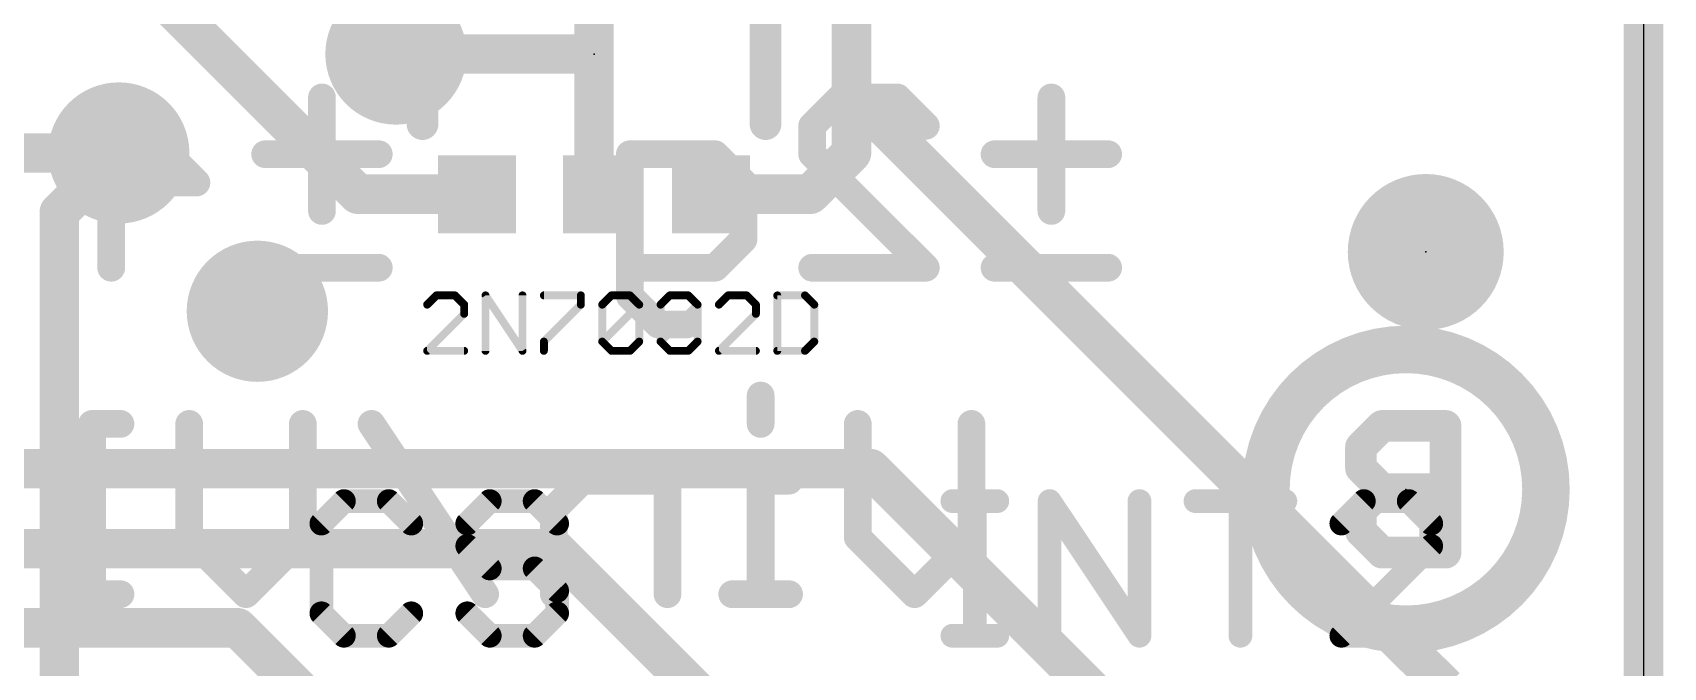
# Model space of a CAD drawing. Extents: x -8.7 to 32.1, y -4.6 to 25.2.
# Drawn here: x 15.07 to 25.53, y 3.68 to 7.76 of the extents above; entities that cross this region are included whole.
import ezdxf

# ---------------------------------------------------------------- set-up
doc = ezdxf.new("R2010")
doc.units = 0
for name, color, linetype in [('1', 12, 'CONTINUOUS'), ('16', 5, 'CONTINUOUS'), ('18', 110, 'CONTINUOUS'), ('20', 53, 'CONTINUOUS'), ('21', 40, 'CONTINUOUS'), ('22', 6, 'CONTINUOUS'), ('23', 53, 'CONTINUOUS'), ('24', 53, 'CONTINUOUS'), ('27', 4, 'CONTINUOUS')]:
    doc.layers.add(name, color=color, linetype=linetype)

# ---------------------------------------------------------------- blocks, each defined once
blk = doc.blocks.new('RECT')
blk.add_solid([(-0.5, -0.5), (0.5, -0.5), (-0.5, 0.5), (0.5, 0.5)])
blk = doc.blocks.new('PIE')
at = {"const_width": 0.5}
blk.add_lwpolyline([(0, -0.25, 1), (0, 0.25, 1), (0, -0.25)], format="xyb", dxfattribs=at)
blk = doc.blocks.new('ROUNDV')
at = {"const_width": 0.5}
blk.add_lwpolyline([(0, -0.25, 1), (0, 0.25, 1), (0, -0.25)], format="xyb", dxfattribs=at)

msp = doc.modelspace()

# ---------------------------------------------------------------- linework, layer by layer
at = {"layer": '1', "const_width": 0.254}
for points in [[(25.4, 17.78), (25.4, 0)], [(20.32, 7.366), (20.32, 9.398)], [(18.669, 8.52), (18.669, 7.62)], [(17.156, 6.72), (15.494, 8.382)], [(18.669, 7.62), (17.399, 7.62)], [(18.669, 7.62), (18.669, 6.72)], [(20.32, 6.985), (20.32, 7.366)], [(24.13, 3.556), (20.32, 7.366)], [(14.312, 6.985), (15.621, 6.985)], [(20.055, 6.72), (20.32, 6.985)], [(17.919, 6.72), (17.156, 6.72)], [(19.419, 6.72), (20.055, 6.72)], [(20.4412, 4.9588), (12.4518, 4.9588)], [(20.4412, 4.9588), (22.86, 2.54)], [(18.415, 4.445), (11.938, 4.445)], [(18.415, 4.445), (20.32, 2.54)], [(16.383, 3.937), (10.541, 3.937)], [(16.383, 3.937), (17.78, 2.54)], [(24.13, 3.556), (24.13, 1.905)]]:
    msp.add_lwpolyline(points, dxfattribs=at)
at = {"layer": '1', "const_width": 0.127}
for points in [[(17.399, 7.6835, 1), (17.399, 7.5565)], [(18.7325, 7.62, 1), (18.6055, 7.62)], [(18.669, 7.5565, 1), (18.669, 7.6835)], [(18.6055, 7.62, 1), (18.7325, 7.62)], [(20.3835, 7.366, 1), (20.2565, 7.366)], [(20.3649, 7.4109, 1), (20.2751, 7.3211)], [(20.2565, 7.366, 1), (20.3835, 7.366)], [(15.621, 6.9215, 1), (15.621, 7.0485)], [(20.3649, 6.9401, 1), (20.2751, 7.0299)], [(20.2565, 6.985, 1), (20.3835, 6.985)], [(17.156, 6.7835, 1), (17.156, 6.6565)], [(17.1111, 6.6751, 1), (17.2009, 6.7649)], [(17.919, 6.6565, 1), (17.919, 6.7835)], [(19.419, 6.7835, 1), (19.419, 6.6565)], [(20.0101, 6.7649, 1), (20.0999, 6.6751)], [(20.055, 6.6565, 1), (20.055, 6.7835)], [(18.6055, 6.72, 1), (18.7325, 6.72)], [(20.4861, 5.0037, 1), (20.3963, 4.9139)], [(20.4412, 4.8953, 1), (20.4412, 5.0223)], [(18.4599, 4.4899, 1), (18.3701, 4.4001)], [(18.415, 4.3815, 1), (18.415, 4.5085)], [(16.4279, 3.9819, 1), (16.3381, 3.8921)], [(16.383, 3.8735, 1), (16.383, 4.0005)]]:
    msp.add_lwpolyline(points, format="xyb", dxfattribs=at)
at = {"layer": '16', "const_width": 0.254}
for points in [[(25.4, 17.78), (25.4, 0)], [(17.907, 8.128), (17.399, 7.62)], [(15.621, 6.985), (15.24, 6.604)], [(15.24, 6.604), (15.24, 2.54)]]:
    msp.add_lwpolyline(points, dxfattribs=at)
at = {"layer": '16', "const_width": 0.127}
for points in [[(17.3541, 7.6649, 1), (17.4439, 7.5751)], [(15.6659, 6.9401, 1), (15.5761, 7.0299)], [(15.3035, 6.604, 1), (15.1765, 6.604)], [(15.1951, 6.6489, 1), (15.2849, 6.5591)]]:
    msp.add_lwpolyline(points, format="xyb", dxfattribs=at)
at = {"layer": '20'}
msp.add_line((25.4, 15.24), (25.4, 2.54), dxfattribs=at)
at = {"layer": '21'}
for points, const_width in [([(17.569, 7.17), (17.569, 8.07)], 0.2032), ([(19.769, 7.17), (19.769, 8.07)], 0.2032), ([(17.0647, 4.7505), (16.9207, 4.6065)], 0.1524), ([(17.3529, 4.7505), (17.0647, 4.7505)], 0.1524), ([(17.4969, 4.6065), (17.3529, 4.7505)], 0.1524), ([(18.0003, 4.7505), (17.8562, 4.6065)], 0.1524), ([(18.2884, 4.7505), (18.0003, 4.7505)], 0.1524), ([(18.4324, 4.6065), (18.2884, 4.7505)], 0.1524), ([(20.9671, 4.7505), (21.2552, 4.7505)], 0.1524), ([(21.1111, 3.8862), (21.1111, 4.7505)], 0.1524), ([(21.5908, 3.8862), (21.5908, 4.7505)], 0.1524), ([(21.5908, 4.7505), (22.167, 3.8862)], 0.1524), ([(22.167, 3.8862), (22.167, 4.7505)], 0.1524), ([(22.5263, 4.7505), (23.1025, 4.7505)], 0.1524), ([(22.8144, 3.8862), (22.8144, 4.7505)], 0.1524), ([(23.6059, 4.7505), (23.4618, 4.6065)], 0.1524), ([(23.894, 4.7505), (23.6059, 4.7505)], 0.1524), ([(24.038, 4.6065), (23.894, 4.7505)], 0.1524), ([(16.9207, 4.6065), (16.9207, 4.0303)], 0.1524), ([(17.8562, 4.6065), (17.8562, 4.4624)], 0.1524), ([(24.038, 4.4624), (24.038, 4.6065)], 0.1524), ([(17.8562, 4.4624), (18.0003, 4.3184)], 0.1524), ([(23.4618, 3.8862), (24.038, 4.4624)], 0.1524), ([(18.0003, 4.3184), (18.2884, 4.3184)], 0.1524), ([(18.2884, 4.3184), (18.4324, 4.1743)], 0.1524), ([(18.4324, 4.1743), (18.4324, 4.0303)], 0.1524), ([(16.9207, 4.0303), (17.0647, 3.8862)], 0.1524), ([(17.3529, 3.8862), (17.4969, 4.0303)], 0.1524), ([(18.0003, 3.8862), (17.8562, 4.0303)], 0.1524), ([(18.4324, 4.0303), (18.2884, 3.8862)], 0.1524), ([(17.0647, 3.8862), (17.3529, 3.8862)], 0.1524), ([(18.2884, 3.8862), (18.0003, 3.8862)], 0.1524), ([(20.9671, 3.8862), (21.2552, 3.8862)], 0.1524), ([(24.038, 3.8862), (23.4618, 3.8862)], 0.1524)]:
    msp.add_lwpolyline(points, dxfattribs=dict(at, const_width=const_width))
for points, const_width in [([(17.5182, 7.17, 1), (17.6198, 7.17)], 0.1016), ([(19.7182, 7.17, 1), (19.8198, 7.17)], 0.1016), ([(17.0647, 4.7886, 1), (17.0647, 4.7124)], 0.0762), ([(17.0917, 4.7236, 1), (17.0378, 4.7775)], 0.0762), ([(17.3798, 4.7775, 1), (17.3259, 4.7236)], 0.0762), ([(17.3529, 4.7124, 1), (17.3529, 4.7886)], 0.0762), ([(18.0003, 4.7886, 1), (18.0003, 4.7124)], 0.0762), ([(18.0272, 4.7236, 1), (17.9733, 4.7775)], 0.0762), ([(18.3153, 4.7775, 1), (18.2614, 4.7236)], 0.0762), ([(18.2884, 4.7124, 1), (18.2884, 4.7886)], 0.0762), ([(20.9671, 4.7886, 1), (20.9671, 4.7124)], 0.0762), ([(21.1492, 4.7505, 1), (21.073, 4.7505)], 0.0762), ([(21.2552, 4.7124, 1), (21.2552, 4.7886)], 0.0762), ([(21.6225, 4.7717, 1), (21.5591, 4.7294)], 0.0762), ([(21.6289, 4.7505, 1), (21.5527, 4.7505)], 0.0762), ([(22.2051, 4.7505, 1), (22.1289, 4.7505)], 0.0762), ([(22.5263, 4.7886, 1), (22.5263, 4.7124)], 0.0762), ([(22.8525, 4.7505, 1), (22.7763, 4.7505)], 0.0762), ([(23.1025, 4.7124, 1), (23.1025, 4.7886)], 0.0762), ([(23.6059, 4.7886, 1), (23.6059, 4.7124)], 0.0762), ([(23.6328, 4.7236, 1), (23.5789, 4.7775)], 0.0762), ([(23.9209, 4.7775, 1), (23.867, 4.7236)], 0.0762), ([(23.894, 4.7124, 1), (23.894, 4.7886)], 0.0762), ([(16.8937, 4.6334, 1), (16.9476, 4.5795)], 0.0762), ([(16.9588, 4.6065, 1), (16.8826, 4.6065)], 0.0762), ([(17.47, 4.5795, 1), (17.5238, 4.6334)], 0.0762), ([(17.8943, 4.6065, 1), (17.8181, 4.6065)], 0.0762), ([(17.8293, 4.6334, 1), (17.8831, 4.5795)], 0.0762), ([(18.4055, 4.5795, 1), (18.4594, 4.6334)], 0.0762), ([(23.4349, 4.6334, 1), (23.4887, 4.5795)], 0.0762), ([(24.0761, 4.6065, 1), (23.9999, 4.6065)], 0.0762), ([(24.0111, 4.5795, 1), (24.065, 4.6334)], 0.0762), ([(17.8831, 4.4894, 1), (17.8293, 4.4355)], 0.0762), ([(17.8181, 4.4624, 1), (17.8943, 4.4624)], 0.0762), ([(23.9999, 4.4624, 1), (24.0761, 4.4624)], 0.0762), ([(24.065, 4.4355, 1), (24.0111, 4.4894)], 0.0762), ([(18.0003, 4.3565, 1), (18.0003, 4.2803)], 0.0762), ([(18.3153, 4.3453, 1), (18.2614, 4.2914)], 0.0762), ([(18.2884, 4.2803, 1), (18.2884, 4.3565)], 0.0762), ([(17.9733, 4.2914, 1), (18.0272, 4.3453)], 0.0762), ([(18.4705, 4.1743, 1), (18.3943, 4.1743)], 0.0762), ([(18.4055, 4.1474, 1), (18.4594, 4.2013)], 0.0762), ([(16.9476, 4.0572, 1), (16.8937, 4.0033)], 0.0762), ([(17.5238, 4.0033, 1), (17.47, 4.0572)], 0.0762), ([(17.8831, 4.0572, 1), (17.8293, 4.0033)], 0.0762), ([(18.4594, 4.0033, 1), (18.4055, 4.0572)], 0.0762), ([(16.8826, 4.0303, 1), (16.9588, 4.0303)], 0.0762), ([(18.3943, 4.0303, 1), (18.4705, 4.0303)], 0.0762), ([(17.0647, 3.9243, 1), (17.0647, 3.8481)], 0.0762), ([(17.0378, 3.8593, 1), (17.0917, 3.9131)], 0.0762), ([(17.3259, 3.9131, 1), (17.3798, 3.8593)], 0.0762), ([(17.3529, 3.8481, 1), (17.3529, 3.9243)], 0.0762), ([(18.0003, 3.9243, 1), (18.0003, 3.8481)], 0.0762), ([(17.9733, 3.8593, 1), (18.0272, 3.9131)], 0.0762), ([(18.2614, 3.9131, 1), (18.3153, 3.8593)], 0.0762), ([(18.2884, 3.8481, 1), (18.2884, 3.9243)], 0.0762), ([(20.9671, 3.9243, 1), (20.9671, 3.8481)], 0.0762), ([(21.073, 3.8862, 1), (21.1492, 3.8862)], 0.0762), ([(21.2552, 3.8481, 1), (21.2552, 3.9243)], 0.0762), ([(21.5527, 3.8862, 1), (21.6289, 3.8862)], 0.0762), ([(22.1289, 3.8862, 1), (22.2051, 3.8862)], 0.0762), ([(22.1353, 3.8651, 1), (22.1987, 3.9073)], 0.0762), ([(22.7763, 3.8862, 1), (22.8525, 3.8862)], 0.0762), ([(23.4618, 3.9243, 1), (23.4618, 3.8481)], 0.0762), ([(23.4349, 3.9131, 1), (23.4887, 3.8593)], 0.0762), ([(24.038, 3.8481, 1), (24.038, 3.9243)], 0.0762)]:
    msp.add_lwpolyline(points, format="xyb", dxfattribs=dict(at, const_width=const_width))
at = {"layer": '22'}
for points, const_width in [([(15.6042, 7.373, 1), (15.5413, 7.3101)], 0.0889), ([(15.6172, 7.3415, 1), (15.5283, 7.3415)], 0.0889), ([(16.9688, 7.3415, 1), (16.8799, 7.3415)], 0.0889), ([(20.2503, 7.386, 1), (20.2503, 7.2971)], 0.0889), ([(20.2818, 7.3101, 1), (20.2189, 7.373)], 0.0889), ([(20.6461, 7.373, 1), (20.5833, 7.3101)], 0.0889), ([(20.6147, 7.2971, 1), (20.6147, 7.386)], 0.0889), ([(21.6464, 7.3415, 1), (21.5575, 7.3415)], 0.0889), ([(20.0367, 7.1908, 1), (20.0996, 7.1279)], 0.0889), ([(20.1126, 7.1593, 1), (20.0237, 7.1593)], 0.0889), ([(20.7655, 7.1279, 1), (20.8283, 7.1908)], 0.0889), ([(16.56, 7.0216, 1), (16.56, 6.9327)], 0.0889), ([(17.2887, 6.9327, 1), (17.2887, 7.0216)], 0.0889), ([(18.9432, 6.9772, 1), (18.8543, 6.9772)], 0.0889), ([(18.8987, 7.0216, 1), (18.8987, 6.9327)], 0.0889), ([(19.4767, 7.0086, 1), (19.4139, 6.9457)], 0.0889), ([(19.4453, 6.9327, 1), (19.4453, 7.0216)], 0.0889), ([(20.0996, 7.0086, 1), (20.0367, 6.9457)], 0.0889), ([(20.0237, 6.9772, 1), (20.1126, 6.9772)], 0.0889), ([(21.2375, 7.0216, 1), (21.2375, 6.9327)], 0.0889), ([(21.9663, 6.9327, 1), (21.9663, 7.0216)], 0.0889), ([(15.3906, 6.8394, 1), (15.3906, 6.7505)], 0.0889), ([(16.0879, 6.7635, 1), (16.1507, 6.8264)], 0.0889), ([(16.1193, 6.7505, 1), (16.1193, 6.8394)], 0.0889), ([(19.672, 6.795, 1), (19.5831, 6.795)], 0.0889), ([(19.5961, 6.7635, 1), (19.6589, 6.8264)], 0.0889), ([(16.8799, 6.6128, 1), (16.9688, 6.6128)], 0.0889), ([(21.5575, 6.6128, 1), (21.6464, 6.6128)], 0.0889), ([(19.6589, 6.3992, 1), (19.5961, 6.462)], 0.0889), ([(19.5831, 6.4306, 1), (19.672, 6.4306)], 0.0889), ([(15.5283, 6.2484, 1), (15.6172, 6.2484)], 0.0889), ([(16.56, 6.2929, 1), (16.56, 6.2039)], 0.0889), ([(17.2887, 6.2039, 1), (17.2887, 6.2929)], 0.0889), ([(18.8987, 6.2929, 1), (18.8987, 6.2039)], 0.0889), ([(19.4139, 6.2798, 1), (19.4767, 6.217)], 0.0889), ([(19.4453, 6.2039, 1), (19.4453, 6.2929)], 0.0889), ([(20.0681, 6.2929, 1), (20.0681, 6.2039)], 0.0889), ([(20.7655, 6.217, 1), (20.8283, 6.2798)], 0.0889), ([(20.7969, 6.2039, 1), (20.7969, 6.2929)], 0.0889), ([(21.2375, 6.2929, 1), (21.2375, 6.2039)], 0.0889), ([(21.9663, 6.2039, 1), (21.9663, 6.2929)], 0.0889), ([(18.8543, 6.0662, 1), (18.9432, 6.0662)], 0.0889), ([(18.9302, 6.0976, 1), (18.8673, 6.0348)], 0.0889), ([(19.0809, 5.9285, 1), (19.0809, 5.8396)], 0.0889), ([(19.2631, 5.8396, 1), (19.2631, 5.9285)], 0.0889), ([(19.0495, 5.8526, 1), (19.1124, 5.9155)], 0.0889), ([(23.876, 3.928, 1), (23.876, 5.724, 1), (23.876, 3.928)], 0.3048), ([(19.7821, 5.4282, 1), (19.6932, 5.4282)], 0.0889), ([(15.4499, 5.2905, 1), (15.4499, 5.2016)], 0.0889), ([(15.4943, 5.246, 1), (15.4054, 5.246)], 0.0889), ([(15.6321, 5.2016, 1), (15.6321, 5.2905)], 0.0889), ([(16.1172, 5.246, 1), (16.0283, 5.246)], 0.0889), ([(16.8459, 5.246, 1), (16.757, 5.246)], 0.0889), ([(17.2791, 5.2707, 1), (17.2051, 5.2214)], 0.0889), ([(20.4049, 5.246, 1), (20.316, 5.246)], 0.0889), ([(21.1337, 5.246, 1), (21.0448, 5.246)], 0.0889), ([(23.7233, 5.2839, 1), (23.7233, 5.1823)], 0.1016), ([(23.7592, 5.1972, 1), (23.6873, 5.269)], 0.1016), ([(24.1808, 5.2331, 1), (24.0792, 5.2331)], 0.1016), ([(24.13, 5.1823, 1), (24.13, 5.2839)], 0.1016), ([(19.6932, 5.246, 1), (19.7821, 5.246)], 0.0889), ([(23.6385, 5.0975, 1), (23.5369, 5.0975)], 0.1016), ([(23.5518, 5.1334, 1), (23.6236, 5.0616)], 0.1016), ([(23.6236, 4.9978, 1), (23.5518, 4.926)], 0.1016), ([(18.5937, 4.9261, 1), (18.5937, 4.8372)], 0.0889), ([(18.6251, 4.8502, 1), (18.5623, 4.9131)], 0.0889), ([(19.1847, 4.8817, 1), (19.0958, 4.8817)], 0.0889), ([(19.1403, 4.8372, 1), (19.1403, 4.9261)], 0.0889), ([(19.7377, 4.9261, 1), (19.7377, 4.8372)], 0.0889), ([(19.7821, 4.8817, 1), (19.6932, 4.8817)], 0.0889), ([(19.9198, 4.8372, 1), (19.9198, 4.9261)], 0.0889), ([(23.5369, 4.9619, 1), (23.6385, 4.9619)], 0.1016), ([(23.7233, 4.8771, 1), (23.7233, 4.7755)], 0.1016), ([(23.7592, 4.7904, 1), (23.6873, 4.8623)], 0.1016), ([(24.13, 4.7755, 1), (24.13, 4.8771)], 0.1016), ([(23.6873, 4.7904, 1), (23.7592, 4.8623)], 0.1016), ([(18.4559, 4.6995, 1), (18.367, 4.6995)], 0.0889), ([(18.3801, 4.7309, 1), (18.4429, 4.668)], 0.0889), ([(23.6385, 4.6908, 1), (23.5369, 4.6908)], 0.1016), ([(23.5518, 4.7267, 1), (23.6236, 4.6548)], 0.1016), ([(16.1041, 4.5487, 1), (16.0413, 4.4858)], 0.0889), ([(16.8329, 4.4858, 1), (16.77, 4.5487)], 0.0889), ([(20.3919, 4.5487, 1), (20.3291, 4.4858)], 0.0889), ([(21.1207, 4.4858, 1), (21.0578, 4.5487)], 0.0889), ([(23.6236, 4.5911, 1), (23.5518, 4.5193)], 0.1016), ([(23.5369, 4.5552, 1), (23.6385, 4.5552)], 0.1016), ([(16.0283, 4.5173, 1), (16.1172, 4.5173)], 0.0889), ([(16.757, 4.5173, 1), (16.8459, 4.5173)], 0.0889), ([(20.316, 4.5173, 1), (20.4049, 4.5173)], 0.0889), ([(21.0448, 4.5173, 1), (21.1337, 4.5173)], 0.0889), ([(23.7233, 4.4704, 1), (23.7233, 4.3688)], 0.1016), ([(23.6873, 4.3837, 1), (23.7592, 4.4555)], 0.1016), ([(24.13, 4.3688, 1), (24.13, 4.4704)], 0.1016), ([(24.0792, 4.4196, 1), (24.1808, 4.4196)], 0.1016), ([(15.2677, 4.1974, 1), (15.2677, 4.1084)], 0.0889), ([(15.4054, 4.1529, 1), (15.4943, 4.1529)], 0.0889), ([(15.6321, 4.1084, 1), (15.6321, 4.1974)], 0.0889), ([(16.4057, 4.1843, 1), (16.4685, 4.1215)], 0.0889), ([(16.4057, 4.1215, 1), (16.4685, 4.1843)], 0.0889), ([(17.9339, 4.1282, 1), (18.0078, 4.1776)], 0.0889), ([(18.367, 4.1529, 1), (18.4559, 4.1529)], 0.0889), ([(19.0958, 4.1529, 1), (19.1847, 4.1529)], 0.0889), ([(19.5555, 4.1974, 1), (19.5555, 4.1084)], 0.0889), ([(19.6932, 4.1529, 1), (19.7821, 4.1529)], 0.0889), ([(19.9198, 4.1084, 1), (19.9198, 4.1974)], 0.0889), ([(20.6934, 4.1843, 1), (20.7563, 4.1215)], 0.0889), ([(20.6934, 4.1215, 1), (20.7563, 4.1843)], 0.0889)]:
    msp.add_lwpolyline(points, format="xyb", dxfattribs=dict(at, const_width=const_width))
for points, const_width in [([(15.5727, 6.2484), (15.5727, 7.3415)], 0.1778), ([(15.5727, 7.3415), (16.1193, 6.795)], 0.1778), ([(16.9243, 7.3415), (16.9243, 6.6128)], 0.1778), ([(20.0681, 7.1593), (20.2503, 7.3415)], 0.1778), ([(20.2503, 7.3415), (20.6147, 7.3415)], 0.1778), ([(20.6147, 7.3415), (20.7969, 7.1593)], 0.1778), ([(21.6019, 7.3415), (21.6019, 6.6128)], 0.1778), ([(20.0681, 6.9772), (20.0681, 7.1593)], 0.1778), ([(17.2887, 6.9772), (16.56, 6.9772)], 0.1778), ([(18.8987, 6.0662), (18.8987, 6.9772)], 0.1778), ([(18.8987, 6.9772), (19.4453, 6.9772)], 0.1778), ([(19.4453, 6.9772), (19.6275, 6.795)], 0.1778), ([(20.7969, 6.2484), (20.0681, 6.9772)], 0.1778), ([(21.9663, 6.9772), (21.2375, 6.9772)], 0.1778), ([(16.1193, 6.795), (15.3906, 6.795)], 0.1778), ([(19.6275, 6.795), (19.6275, 6.4306)], 0.1778), ([(19.6275, 6.4306), (19.4453, 6.2484)], 0.1778), ([(17.2887, 6.2484), (16.56, 6.2484)], 0.1778), ([(19.4453, 6.2484), (18.8987, 6.2484)], 0.1778), ([(20.0681, 6.2484), (20.7969, 6.2484)], 0.1778), ([(21.9663, 6.2484), (21.2375, 6.2484)], 0.1778), ([(19.0809, 5.884), (18.8987, 6.0662)], 0.1778), ([(19.2631, 5.884), (19.0809, 5.884)], 0.1778), ([(19.7377, 5.4282), (19.7377, 5.246)], 0.1778), ([(15.6321, 5.246), (15.4499, 5.246)], 0.1778), ([(15.4499, 5.246), (15.4499, 4.1529)], 0.1778), ([(16.0727, 4.5173), (16.0727, 5.246)], 0.1778), ([(16.8015, 5.246), (16.8015, 4.5173)], 0.1778), ([(17.9709, 4.1529), (17.2421, 5.246)], 0.1778), ([(20.3605, 4.5173), (20.3605, 5.246)], 0.1778), ([(21.0892, 5.246), (21.0892, 4.5173)], 0.1778), ([(23.7233, 5.2331), (23.5877, 5.0975)], 0.2032), ([(24.13, 5.2331), (23.7233, 5.2331)], 0.2032), ([(24.13, 4.4196), (24.13, 5.2331)], 0.2032), ([(23.5877, 5.0975), (23.5877, 4.9619)], 0.2032), ([(23.5877, 4.9619), (23.7233, 4.8263)], 0.2032), ([(18.5937, 4.8817), (18.4115, 4.6995)], 0.1778), ([(19.1403, 4.8817), (18.5937, 4.8817)], 0.1778), ([(19.1403, 4.1529), (19.1403, 4.8817)], 0.1778), ([(19.9198, 4.8817), (19.7377, 4.8817)], 0.1778), ([(19.7377, 4.8817), (19.7377, 4.1529)], 0.1778), ([(23.7233, 4.8263), (23.5877, 4.6908)], 0.2032), ([(24.13, 4.8263), (23.7233, 4.8263)], 0.2032), ([(18.4115, 4.6995), (18.4115, 4.1529)], 0.1778), ([(23.5877, 4.6908), (23.5877, 4.5552)], 0.2032), ([(16.4371, 4.1529), (16.0727, 4.5173)], 0.1778), ([(16.8015, 4.5173), (16.4371, 4.1529)], 0.1778), ([(20.7249, 4.1529), (20.3605, 4.5173)], 0.1778), ([(21.0892, 4.5173), (20.7249, 4.1529)], 0.1778), ([(23.5877, 4.5552), (23.7233, 4.4196)], 0.2032), ([(23.7233, 4.4196), (24.13, 4.4196)], 0.2032), ([(15.6321, 4.1529), (15.2677, 4.1529)], 0.1778), ([(19.9198, 4.1529), (19.5555, 4.1529)], 0.1778)]:
    msp.add_lwpolyline(points, dxfattribs=dict(at, const_width=const_width))
at = {"layer": '23'}
for p in [(18.669, 7.62), (24.003, 6.35)]:
    msp.add_point(p, dxfattribs=at)
at = {"layer": '24'}
msp.add_point((23.876, 4.826), dxfattribs=at)
at = {"layer": '27', "const_width": 0.0508}
for points in [[(17.6583, 6.0709), (17.5989, 6.0116)], [(17.7769, 6.0709), (17.6583, 6.0709)], [(17.8362, 6.0116), (17.7769, 6.0709)], [(17.9732, 5.715), (17.9732, 6.0709)], [(17.9732, 6.0709), (18.2104, 5.715)], [(18.2104, 5.715), (18.2104, 6.0709)], [(18.3474, 6.0709), (18.5846, 6.0709)], [(18.5846, 6.0709), (18.5846, 6.0116)], [(18.7216, 6.0116), (18.7809, 6.0709)], [(18.7809, 6.0709), (18.8995, 6.0709)], [(18.8995, 6.0709), (18.9588, 6.0116)], [(19.0958, 6.0116), (19.1551, 6.0709)], [(19.1551, 6.0709), (19.2737, 6.0709)], [(19.2737, 6.0709), (19.333, 6.0116)], [(19.5293, 6.0709), (19.47, 6.0116)], [(19.6479, 6.0709), (19.5293, 6.0709)], [(19.7072, 6.0116), (19.6479, 6.0709)], [(19.8442, 6.0709), (19.8442, 5.715)], [(20.0221, 6.0709), (19.8442, 6.0709)], [(20.0815, 6.0116), (20.0221, 6.0709)], [(17.5989, 5.715), (17.8362, 5.9523)], [(17.8362, 5.9523), (17.8362, 6.0116)], [(18.5846, 6.0116), (18.3474, 5.7743)], [(18.7216, 5.7743), (18.7216, 6.0116)], [(18.7216, 5.7743), (18.9588, 6.0116)], [(18.9588, 6.0116), (18.9588, 5.7743)], [(19.0958, 5.7743), (19.0958, 6.0116)], [(19.0958, 5.7743), (19.333, 6.0116)], [(19.333, 6.0116), (19.333, 5.7743)], [(19.47, 5.715), (19.7072, 5.9523)], [(19.7072, 5.9523), (19.7072, 6.0116)], [(20.0815, 5.7743), (20.0815, 6.0116)], [(18.3474, 5.7743), (18.3474, 5.715)], [(18.7809, 5.715), (18.7216, 5.7743)], [(18.9588, 5.7743), (18.8995, 5.715)], [(19.1551, 5.715), (19.0958, 5.7743)], [(19.333, 5.7743), (19.2737, 5.715)], [(20.0221, 5.715), (20.0815, 5.7743)], [(17.8362, 5.715), (17.5989, 5.715)], [(18.8995, 5.715), (18.7809, 5.715)], [(19.2737, 5.715), (19.1551, 5.715)], [(19.7072, 5.715), (19.47, 5.715)], [(19.8442, 5.715), (20.0221, 5.715)]]:
    msp.add_lwpolyline(points, dxfattribs=at)
at = {"layer": '27', "const_width": 0.0254}
for points in [[(17.6583, 6.0836, 1), (17.6583, 6.0582)], [(17.6672, 6.0619, 1), (17.6493, 6.0799)], [(17.7859, 6.0799, 1), (17.7679, 6.0619)], [(17.7769, 6.0582, 1), (17.7769, 6.0836)], [(17.9859, 6.0709, 1), (17.9605, 6.0709)], [(17.9837, 6.0779, 1), (17.9626, 6.0639)], [(18.2231, 6.0709, 1), (18.1977, 6.0709)], [(18.3474, 6.0836, 1), (18.3474, 6.0582)], [(18.5973, 6.0709, 1), (18.5719, 6.0709)], [(18.5846, 6.0582, 1), (18.5846, 6.0836)], [(18.7809, 6.0836, 1), (18.7809, 6.0582)], [(18.7899, 6.0619, 1), (18.7719, 6.0799)], [(18.9085, 6.0799, 1), (18.8905, 6.0619)], [(18.8995, 6.0582, 1), (18.8995, 6.0836)], [(19.1551, 6.0836, 1), (19.1551, 6.0582)], [(19.1641, 6.0619, 1), (19.1461, 6.0799)], [(19.2827, 6.0799, 1), (19.2647, 6.0619)], [(19.2737, 6.0582, 1), (19.2737, 6.0836)], [(19.5293, 6.0836, 1), (19.5293, 6.0582)], [(19.5383, 6.0619, 1), (19.5203, 6.0799)], [(19.6569, 6.0799, 1), (19.6389, 6.0619)], [(19.6479, 6.0582, 1), (19.6479, 6.0836)], [(19.8569, 6.0709, 1), (19.8315, 6.0709)], [(19.8442, 6.0836, 1), (19.8442, 6.0582)], [(20.0311, 6.0799, 1), (20.0132, 6.0619)], [(20.0221, 6.0582, 1), (20.0221, 6.0836)], [(17.59, 6.0206, 1), (17.6079, 6.0026)], [(17.8489, 6.0116, 1), (17.8235, 6.0116)], [(17.8235, 5.9523, 1), (17.8489, 5.9523)], [(17.8272, 6.0026, 1), (17.8452, 6.0206)], [(17.8452, 5.9433, 1), (17.8272, 5.9612)], [(18.5719, 6.0116, 1), (18.5973, 6.0116)], [(18.5936, 6.0026, 1), (18.5756, 6.0206)], [(18.7343, 6.0116, 1), (18.7089, 6.0116)], [(18.7126, 6.0206, 1), (18.7305, 6.0026)], [(18.9715, 6.0116, 1), (18.9461, 6.0116)], [(18.9678, 6.0026, 1), (18.9499, 6.0206)], [(18.9499, 6.0026, 1), (18.9678, 6.0206)], [(19.1085, 6.0116, 1), (19.0831, 6.0116)], [(19.0868, 6.0206, 1), (19.1048, 6.0026)], [(19.3457, 6.0116, 1), (19.3203, 6.0116)], [(19.342, 6.0026, 1), (19.3241, 6.0206)], [(19.3241, 6.0026, 1), (19.342, 6.0206)], [(19.461, 6.0206, 1), (19.479, 6.0026)], [(19.7199, 6.0116, 1), (19.6945, 6.0116)], [(19.6945, 5.9523, 1), (19.7199, 5.9523)], [(19.6983, 6.0026, 1), (19.7162, 6.0206)], [(19.7162, 5.9433, 1), (19.6983, 5.9612)], [(20.0942, 6.0116, 1), (20.0688, 6.0116)], [(20.0725, 6.0026, 1), (20.0904, 6.0206)], [(18.3601, 5.7743, 1), (18.3347, 5.7743)], [(18.3384, 5.7833, 1), (18.3563, 5.7653)], [(18.7305, 5.7833, 1), (18.7126, 5.7653)], [(18.7126, 5.7833, 1), (18.7305, 5.7653)], [(18.7089, 5.7743, 1), (18.7343, 5.7743)], [(18.9461, 5.7743, 1), (18.9715, 5.7743)], [(18.9678, 5.7653, 1), (18.9499, 5.7833)], [(19.1048, 5.7833, 1), (19.0868, 5.7653)], [(19.0868, 5.7833, 1), (19.1048, 5.7653)], [(19.0831, 5.7743, 1), (19.1085, 5.7743)], [(19.3203, 5.7743, 1), (19.3457, 5.7743)], [(19.342, 5.7653, 1), (19.3241, 5.7833)], [(20.0688, 5.7743, 1), (20.0942, 5.7743)], [(20.0904, 5.7653, 1), (20.0725, 5.7833)], [(17.5989, 5.7277, 1), (17.5989, 5.7023)], [(17.59, 5.724, 1), (17.6079, 5.706)], [(17.8362, 5.7023, 1), (17.8362, 5.7277)], [(17.9605, 5.715, 1), (17.9859, 5.715)], [(18.1977, 5.715, 1), (18.2231, 5.715)], [(18.1999, 5.708, 1), (18.221, 5.722)], [(18.3347, 5.715, 1), (18.3601, 5.715)], [(18.7809, 5.7277, 1), (18.7809, 5.7023)], [(18.7719, 5.706, 1), (18.7899, 5.724)], [(18.8905, 5.724, 1), (18.9085, 5.706)], [(18.8995, 5.7023, 1), (18.8995, 5.7277)], [(19.1551, 5.7277, 1), (19.1551, 5.7023)], [(19.1461, 5.706, 1), (19.1641, 5.724)], [(19.2647, 5.724, 1), (19.2827, 5.706)], [(19.2737, 5.7023, 1), (19.2737, 5.7277)], [(19.47, 5.7277, 1), (19.47, 5.7023)], [(19.461, 5.724, 1), (19.479, 5.706)], [(19.7072, 5.7023, 1), (19.7072, 5.7277)], [(19.8442, 5.7277, 1), (19.8442, 5.7023)], [(19.8315, 5.715, 1), (19.8569, 5.715)], [(20.0132, 5.724, 1), (20.0311, 5.706)], [(20.0221, 5.7023, 1), (20.0221, 5.7277)]]:
    msp.add_lwpolyline(points, format="xyb", dxfattribs=at)

# ---------------------------------------------------------------- block references
at = {"layer": '1', "yscale": 0.5, "rotation": 180}
for p, xscale in [((17.919, 6.72), 0.5), ((18.669, 6.72), 0.4), ((19.419, 6.72), 0.5)]:
    msp.add_blockref('RECT', p, dxfattribs=dict(at, xscale=xscale))
at = {"layer": '1'}
msp.add_blockref('PIE', (24.003, 6.35), dxfattribs=at)
at = {"layer": '18', "xscale": 0.9064, "yscale": 0.9064}
for p in [(17.399, 7.62), (17.399, 7.62), (15.621, 6.985), (15.621, 6.985), (16.51, 5.969), (16.51, 5.969)]:
    msp.add_blockref('ROUNDV', p, dxfattribs=at)

doc.saveas('drawing.dxf')
